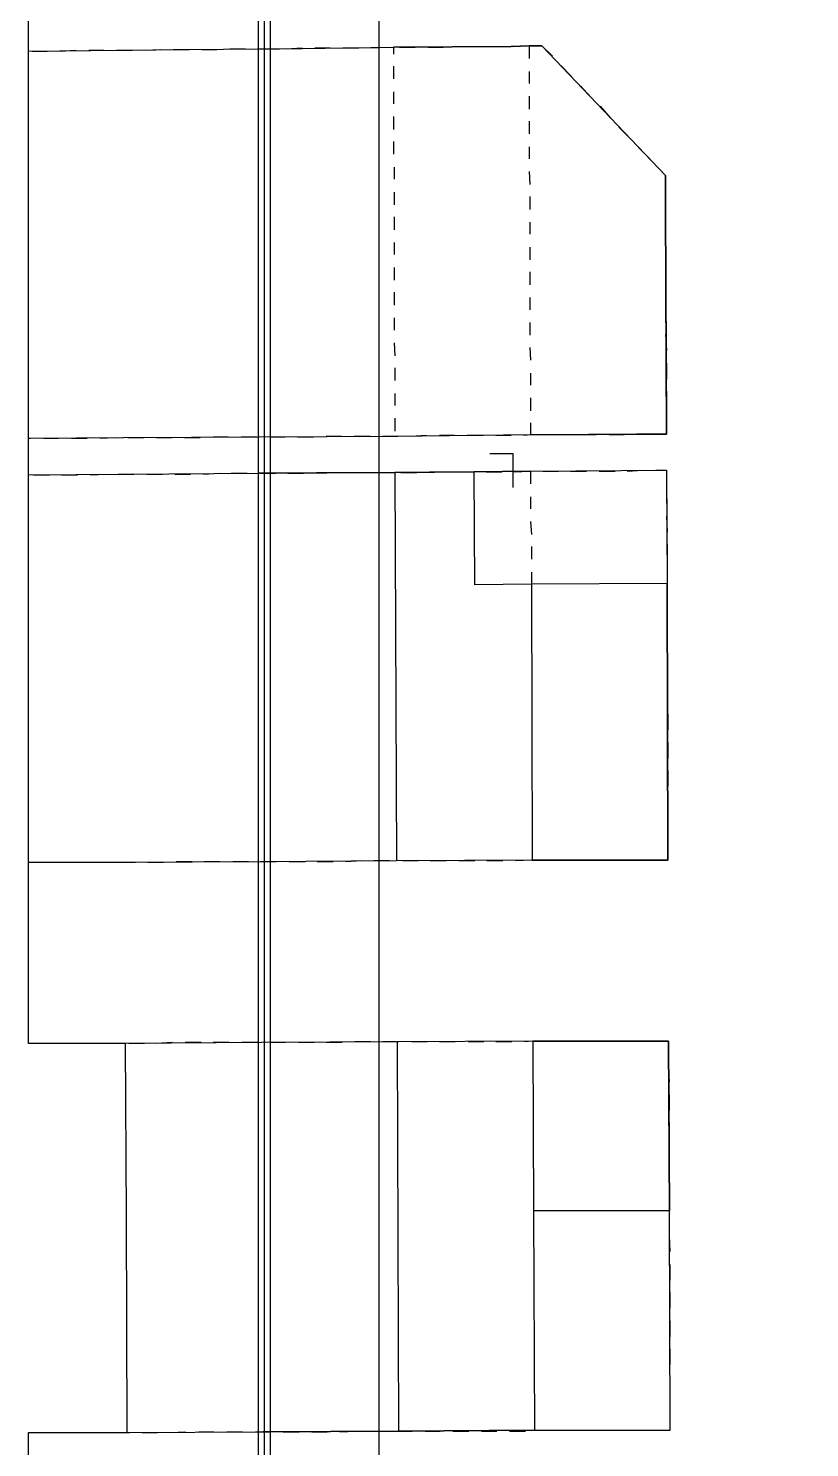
# Model space of a CAD drawing. Extents: x -8 to 2448, y 177 to 3185.
# Drawn here: x -7.7 to 241, y 2004.3 to 2455.9 of the extents above; entities that cross this region are included whole.
import ezdxf

# ---------------------------------------------------------------- set-up
doc = ezdxf.new("R2010")
doc.units = 0
doc.layers.add('Cadastral_Map', color=7, linetype='CONTINUOUS')

msp = doc.modelspace()

# ---------------------------------------------------------------- linework, layer by layer
at = {"layer": 'Cadastral_Map', "color": 7}
for points in [[(65.52143, 177.36095), (65.52143, 3134.1768), (2374.1318, 3134.1768), (2374.1318, 177.36095), (65.52143, 177.36095)], [(67.44147, 179.28096), (67.44147, 3132.2568), (2372.4517, 3132.2568), (2372.4517, 179.28096), (67.44147, 179.28096)], [(69.36151, 181.20097), (69.36151, 3130.3368), (2370.2917, 3130.3368), (2370.2917, 181.20097), (69.36151, 181.20097)], [(103.92227, 1957.2105), (103.92227, 3073.2165), (2335.9709, 3073.2165), (2335.9709, 841.20452), (103.92227, 841.20452), (103.92227, 1957.2105)], [(-7.68017, 1349.5272), (-7.68017, 1692.2491), (25.20055, 1692.2491), (25.20055, 1711.6892), (24.96054, 1737.1293), (24.96054, 1747.9294), (-7.68017, 1748.1694), (-7.68017, 2009.0508), (23.76052, 2009.0508), (23.52051, 2077.9312), (23.28051, 2132.8915), (-7.68017, 2132.8915), (-7.68017, 2611.934)], [(-7.68017, 2448.7331), (22.08048, 2448.9732), (65.28142, 2449.4532), (72.24158, 2449.4532), (108.48236, 2449.9332), (145.92318, 2450.1732), (151.68331, 2450.4132), (155.7634, 2450.4132), (195.12425, 2409.1329), (195.12425, 2398.5729), (195.36426, 2326.8125), (188.88412, 2326.8125), (152.16332, 2326.5725), (108.96238, 2326.0925), (65.76143, 2325.8525), (22.56049, 2325.6125), (-7.68017, 2325.3725)], [(65.28142, 2449.4532), (72.24158, 2449.4532), (108.48236, 2449.9332)], [(151.68331, 2450.4132), (145.92318, 2450.1732), (108.48236, 2449.9332)], [(108.48236, 2449.9332), (108.48236, 2447.7731)], [(151.68331, 2450.4132), (151.68331, 2446.3331)], [(152.16332, 2326.5725), (188.88412, 2326.8125), (195.36426, 2326.8125), (195.12425, 2398.5729), (195.12425, 2409.1329), (155.7634, 2450.4132), (151.68331, 2450.4132)], [(108.48236, 2443.9331), (108.48236, 2439.8531)], [(151.68331, 2442.2531), (151.68331, 2438.4131)], [(108.48236, 2435.7731), (108.48236, 2431.9331)], [(151.68331, 2434.3331), (151.68331, 2430.253)], [(108.48236, 2427.853), (108.48236, 2423.773)], [(151.68331, 2426.413), (151.68331, 2422.333)], [(108.48236, 2419.933), (108.48236, 2415.853)], [(151.68331, 2418.253), (151.68331, 2414.413)], [(108.72237, 2411.773), (108.72237, 2407.9329)], [(151.68331, 2410.3329), (151.92331, 2406.2529)], [(108.72237, 2403.8529), (108.72237, 2399.7729)], [(151.92331, 2402.4129), (151.92331, 2398.3329)], [(108.72237, 2395.9329), (108.72237, 2391.8528)], [(151.92331, 2394.2528), (151.92331, 2390.4128)], [(108.72237, 2387.7728), (108.72237, 2383.9328)], [(151.92331, 2386.3328), (151.92331, 2382.2528)], [(108.72237, 2379.8528), (108.72237, 2375.7728)], [(151.92331, 2378.4128), (151.92331, 2374.3327)], [(108.72237, 2371.9327), (108.72237, 2367.8527)], [(151.92331, 2370.2527), (151.92331, 2366.4127)], [(108.72237, 2363.7727), (108.72237, 2359.9327)], [(151.92331, 2362.3327), (151.92331, 2358.2527)], [(108.72237, 2355.8527), (108.96238, 2351.7726)], [(151.92331, 2354.4126), (152.16332, 2350.3326)], [(108.96238, 2347.9326), (108.96238, 2343.8526)], [(152.16332, 2346.2526), (152.16332, 2342.4126)], [(108.96238, 2339.7726), (108.96238, 2335.9325)], [(152.16332, 2338.3326), (152.16332, 2334.2525)], [(108.96238, 2331.8525), (108.96238, 2327.7725)], [(152.16332, 2326.5725), (108.96238, 2326.0925)], [(152.16332, 2330.4125), (152.16332, 2326.5725)], [(108.96238, 2326.0925), (65.76143, 2325.8525)], [(146.6432, 2309.7724), (146.6432, 2320.5725), (139.20303, 2320.5725)], [(-7.68017, 2313.8524), (22.56049, 2314.0924), (65.76143, 2314.3324), (108.96238, 2314.5724), (134.16292, 2314.8124), (152.16332, 2315.0524), (195.36426, 2315.2924), (195.60426, 2279.2922), (195.84427, 2191.2118), (152.64333, 2191.2118), (109.44239, 2190.9718), (66.24144, 2190.7318), (23.0405, 2190.4918), (-7.68017, 2190.4918)], [(108.96238, 2314.5724), (65.76143, 2314.3324)], [(152.16332, 2315.0524), (134.16292, 2314.8124), (108.96238, 2314.5724)], [(108.96238, 2314.5724), (109.44239, 2190.9718)], [(152.40332, 2279.0522), (134.40293, 2278.8122), (134.16292, 2314.8124)], [(152.16332, 2315.0524), (195.36426, 2315.2924), (195.60426, 2279.2922)], [(152.16332, 2315.0524), (152.16332, 2310.9724)], [(152.16332, 2306.8924), (152.16332, 2303.0524)], [(152.16332, 2298.9723), (152.40332, 2294.8923)], [(152.40332, 2291.0523), (152.40332, 2286.9723)], [(152.40332, 2282.8923), (152.40332, 2279.0522)], [(195.60426, 2279.2922), (152.40332, 2279.0522)], [(152.40332, 2279.0522), (152.64333, 2191.2118)], [(152.64333, 2191.2118), (195.84427, 2191.2118), (195.60426, 2279.2922)], [(109.44239, 2190.9718), (66.24144, 2190.7318)], [(152.64333, 2191.2118), (109.44239, 2190.9718)], [(-7.68017, 2009.0508), (23.76052, 2009.0508), (66.96146, 2009.2908), (110.1624, 2009.5308), (153.36334, 2009.7708), (196.56428, 2009.7708), (196.32428, 2079.6112), (196.08427, 2133.6115), (152.88333, 2133.6115), (109.68239, 2133.3715), (66.48145, 2133.1315), (23.28051, 2132.8915), (-7.68017, 2132.8915)], [(109.68239, 2133.3715), (66.48145, 2133.1315)], [(109.68239, 2133.3715), (110.1624, 2009.5308), (66.96146, 2009.2908)], [(152.88333, 2133.6115), (109.68239, 2133.3715)], [(152.88333, 2133.6115), (153.12334, 2079.6112)], [(152.88333, 2133.6115), (196.08427, 2133.6115), (196.32428, 2079.6112)], [(196.32428, 2079.6112), (153.12334, 2079.6112)], [(153.12334, 2079.6112), (153.36334, 2009.7708)], [(153.36334, 2009.7708), (196.56428, 2009.7708), (196.32428, 2079.6112)], [(153.36334, 2009.7708), (110.1624, 2009.5308)]]:
    msp.add_lwpolyline(points, dxfattribs=at)
at = {"layer": 'Cadastral_Map', "color": 1}
msp.add_lwpolyline([(-7.68017, 1349.5272), (-7.68017, 1692.2491), (25.20055, 1692.2491), (25.20055, 1711.6892), (24.96054, 1737.1293), (24.96054, 1747.9294), (-7.68017, 1748.1694), (-7.68017, 2009.0508), (23.76052, 2009.0508), (23.52051, 2077.9312), (23.28051, 2132.8915), (-7.68017, 2132.8915), (-7.68017, 2611.934)], dxfattribs=at)
at = {"layer": 'Cadastral_Map', "color": 2}
for points in [[(-6.48014, 2448.7331), (-1.68004, 2448.7331)], [(2.40005, 2448.7331), (7.44016, 2448.9732)], [(11.52025, 2448.9732), (16.32036, 2448.9732)], [(20.40045, 2448.9732), (22.08048, 2448.9732), (25.44056, 2448.9732)], [(29.52064, 2448.9732), (34.32075, 2449.2132)], [(38.40084, 2449.2132), (43.44095, 2449.2132)], [(47.52104, 2449.2132), (52.32114, 2449.2132)], [(56.40123, 2449.4532), (61.44134, 2449.4532)], [(65.52143, 2449.4532), (70.32153, 2449.4532)], [(74.40162, 2449.4532), (79.44173, 2449.6932)], [(83.52182, 2449.6932), (88.32193, 2449.6932)], [(92.40201, 2449.6932), (97.44212, 2449.6932)], [(101.52221, 2449.6932), (106.32232, 2449.9332)], [(110.40241, 2449.9332), (115.44252, 2449.9332)], [(119.52261, 2449.9332), (124.32271, 2449.9332)], [(128.4028, 2450.1732), (133.44291, 2450.1732)], [(137.523, 2450.1732), (142.3231, 2450.1732)], [(146.40319, 2450.1732), (151.4433, 2450.4132)], [(155.52339, 2450.4132), (155.7634, 2450.4132), (159.12347, 2447.0531)], [(161.76353, 2444.1731), (165.1236, 2440.5731)], [(168.00366, 2437.6931), (171.36374, 2434.0931)], [(174.2438, 2431.2131), (177.60387, 2427.373)], [(180.24393, 2424.493), (183.84401, 2420.893)], [(186.48407, 2418.013), (190.08414, 2414.413)], [(192.7242, 2411.5329), (195.12425, 2409.1329), (195.12425, 2407.4529)], [(195.12425, 2403.3729), (195.12425, 2398.5729), (195.12425, 2398.3329)], [(195.12425, 2394.4929), (195.12425, 2389.4528)], [(195.12425, 2385.3728), (195.12425, 2380.3328)], [(195.12425, 2376.4928), (195.12425, 2371.4527)], [(195.12425, 2367.3727), (195.12425, 2362.3327)], [(195.12425, 2358.4927), (195.36426, 2353.4526)], [(195.36426, 2349.3726), (195.36426, 2344.3326)], [(195.36426, 2340.4926), (195.36426, 2335.4525)], [(195.36426, 2331.3725), (195.36426, 2326.8125), (195.12425, 2326.8125)], [(119.0426, 2326.3325), (114.00249, 2326.0925)], [(127.92279, 2326.3325), (123.12268, 2326.3325)], [(137.04299, 2326.3325), (132.00288, 2326.3325)], [(145.92318, 2326.3325), (141.12308, 2326.3325)], [(155.04338, 2326.5725), (152.16332, 2326.5725), (150.00327, 2326.3325)], [(163.92357, 2326.5725), (159.12347, 2326.5725)], [(173.04377, 2326.5725), (168.00366, 2326.5725)], [(181.92397, 2326.5725), (177.12386, 2326.5725)], [(191.04416, 2326.8125), (188.88412, 2326.8125), (186.00405, 2326.8125)], [(-6.96015, 2325.3725), (-7.68017, 2325.3725)], [(1.92004, 2325.3725), (-2.88006, 2325.3725)], [(11.04024, 2325.3725), (6.00013, 2325.3725)], [(19.92043, 2325.6125), (15.12033, 2325.3725)], [(29.04063, 2325.6125), (24.00052, 2325.6125)], [(37.92083, 2325.6125), (33.12072, 2325.6125)], [(47.04103, 2325.6125), (42.00092, 2325.6125)], [(55.92122, 2325.8525), (51.12111, 2325.8525)], [(65.04142, 2325.8525), (60.00131, 2325.8525)], [(73.92161, 2325.8525), (69.12151, 2325.8525)], [(83.04181, 2325.8525), (78.0017, 2325.8525)], [(91.922, 2326.0925), (87.1219, 2326.0925)], [(101.0422, 2326.0925), (96.00209, 2326.0925)], [(109.9224, 2326.0925), (108.96238, 2326.0925), (105.12229, 2326.0925)], [(-6.00013, 2313.8524), (-0.96002, 2313.8524)], [(2.88006, 2313.8524), (7.92017, 2313.8524)], [(12.00026, 2313.8524), (17.04037, 2314.0924)], [(20.88046, 2314.0924), (22.56049, 2314.0924), (25.92057, 2314.0924)], [(30.00065, 2314.0924), (35.04076, 2314.0924)], [(38.88085, 2314.0924), (43.92096, 2314.0924)], [(48.00105, 2314.0924), (53.04116, 2314.3324)], [(56.88124, 2314.3324), (61.92135, 2314.3324)], [(66.00144, 2314.3324), (71.04155, 2314.3324)], [(74.88163, 2314.3324), (79.92174, 2314.3324)], [(84.00183, 2314.5724), (89.04194, 2314.5724)], [(92.88202, 2314.5724), (97.92213, 2314.5724)], [(102.00222, 2314.5724), (107.04233, 2314.5724)], [(110.88242, 2314.5724), (115.92253, 2314.5724)], [(120.00262, 2314.8124), (125.04273, 2314.8124)], [(128.88281, 2314.8124), (133.92292, 2314.8124)], [(138.00301, 2314.8124), (143.04312, 2314.8124)], [(146.8832, 2314.8124), (151.92331, 2315.0524)], [(156.0034, 2315.0524), (161.04351, 2315.0524)], [(164.88359, 2315.0524), (169.9237, 2315.0524)], [(174.00379, 2315.0524), (179.0439, 2315.0524)], [(182.88399, 2315.0524), (187.9241, 2315.2924)], [(192.00419, 2315.2924), (195.36426, 2315.2924), (195.36426, 2313.6124)], [(195.36426, 2309.7724), (195.36426, 2304.7324)], [(195.36426, 2300.6524), (195.60426, 2295.6123)], [(195.60426, 2291.7723), (195.60426, 2286.7323)], [(195.60426, 2282.6523), (195.60426, 2279.2922), (195.60426, 2277.6122)], [(195.60426, 2273.7722), (195.60426, 2268.7322)], [(195.60426, 2264.6522), (195.60426, 2259.6121)], [(195.60426, 2255.7721), (195.60426, 2250.7321)], [(195.60426, 2246.6521), (195.60426, 2241.612)], [(195.84427, 2237.772), (195.84427, 2232.732)], [(195.84427, 2228.652), (195.84427, 2223.6119)], [(195.84427, 2219.7719), (195.84427, 2214.7319)], [(195.84427, 2210.6519), (195.84427, 2205.6118)], [(195.84427, 2201.7718), (195.84427, 2196.7318)], [(44.40097, 2190.7318), (39.36086, 2190.7318)], [(53.28116, 2190.7318), (48.24105, 2190.7318)], [(62.40136, 2190.7318), (57.36125, 2190.7318)], [(71.28155, 2190.7318), (66.24144, 2190.7318), (66.24144, 2190.7318)], [(80.40175, 2190.7318), (75.36164, 2190.7318)], [(89.28195, 2190.7318), (84.24184, 2190.7318)], [(98.40215, 2190.9718), (93.36204, 2190.7318)], [(107.28234, 2190.9718), (102.24223, 2190.9718)], [(116.40254, 2190.9718), (111.36243, 2190.9718)], [(125.28273, 2190.9718), (120.24262, 2190.9718)], [(134.40293, 2190.9718), (129.36282, 2190.9718)], [(143.28312, 2190.9718), (138.24301, 2190.9718)], [(152.40332, 2191.2118), (147.36321, 2190.9718)], [(161.28352, 2191.2118), (156.24341, 2191.2118)], [(170.40371, 2191.2118), (165.3636, 2191.2118)], [(179.28391, 2191.2118), (174.2438, 2191.2118)], [(188.40411, 2191.2118), (183.364, 2191.2118)], [(195.84427, 2192.6518), (195.84427, 2191.2118), (192.24419, 2191.2118)], [(-0.72002, 2190.4918), (-5.76013, 2190.4918)], [(8.40018, 2190.4918), (3.36007, 2190.4918)], [(17.28038, 2190.4918), (12.24027, 2190.4918)], [(26.40058, 2190.4918), (23.0405, 2190.4918), (21.36047, 2190.4918)], [(35.28077, 2190.4918), (30.24066, 2190.4918)], [(-6.72015, 2132.8915), (-7.68017, 2132.8915)], [(2.16005, 2132.8915), (-2.88006, 2132.8915)], [(11.28025, 2132.8915), (6.24014, 2132.8915)], [(20.16044, 2132.8915), (15.12033, 2132.8915)], [(29.28064, 2132.8915), (24.24053, 2132.8915)], [(38.16083, 2133.1315), (33.12072, 2132.8915)], [(47.28103, 2133.1315), (42.24092, 2133.1315)], [(56.16122, 2133.1315), (51.12111, 2133.1315)], [(65.28142, 2133.1315), (60.24131, 2133.1315)], [(74.16162, 2133.1315), (69.12151, 2133.1315)], [(83.28182, 2133.1315), (78.24171, 2133.1315)], [(92.16201, 2133.1315), (87.1219, 2133.1315)], [(101.28221, 2133.3715), (96.2421, 2133.3715)], [(110.1624, 2133.3715), (109.68239, 2133.3715), (105.12229, 2133.3715)], [(119.2826, 2133.3715), (114.24249, 2133.3715)], [(128.16279, 2133.3715), (123.12268, 2133.3715)], [(137.28299, 2133.3715), (132.24288, 2133.3715)], [(146.16319, 2133.3715), (141.12308, 2133.3715)], [(155.28339, 2133.6115), (152.88333, 2133.6115), (150.24328, 2133.3715)], [(164.16358, 2133.6115), (159.12347, 2133.6115)], [(173.28378, 2133.6115), (168.24367, 2133.6115)], [(182.16397, 2133.6115), (177.12386, 2133.6115)], [(191.28417, 2133.6115), (186.24406, 2133.6115)], [(196.08427, 2129.5314), (196.08427, 2133.6115), (195.12425, 2133.6115)], [(196.32428, 2120.6514), (196.08427, 2125.6914)], [(196.32428, 2111.5313), (196.32428, 2116.5714)], [(196.32428, 2102.6513), (196.32428, 2107.6913)], [(196.32428, 2093.5312), (196.32428, 2098.5713)], [(196.32428, 2084.6512), (196.32428, 2089.6912)], [(196.32428, 2075.5311), (196.32428, 2079.6112), (196.32428, 2080.5712)], [(196.56428, 2066.6511), (196.32428, 2071.6911)], [(196.56428, 2057.531), (196.56428, 2062.5711)], [(196.56428, 2048.651), (196.56428, 2053.691)], [(196.56428, 2039.531), (196.56428, 2044.571)], [(196.56428, 2030.6509), (196.56428, 2035.6909)], [(196.56428, 2021.5309), (196.56428, 2026.5709)], [(196.56428, 2012.6508), (196.56428, 2017.6908)], [(-7.44016, 2009.0508), (-2.64006, 2009.0508)], [(1.44003, 2009.0508), (6.48014, 2009.0508)], [(10.56023, 2009.0508), (15.36034, 2009.0508)], [(19.44042, 2009.0508), (23.76052, 2009.0508), (24.48053, 2009.0508)], [(28.56062, 2009.0508), (33.36073, 2009.0508)], [(37.44082, 2009.0508), (42.48093, 2009.2908)], [(46.56102, 2009.2908), (51.36112, 2009.2908)], [(55.44121, 2009.2908), (60.48132, 2009.2908)], [(64.56141, 2009.2908), (66.96146, 2009.2908), (69.36151, 2009.2908)], [(73.4416, 2009.2908), (78.48171, 2009.2908)], [(82.5618, 2009.2908), (87.3619, 2009.2908)], [(91.44199, 2009.2908), (96.4821, 2009.5308)], [(100.56219, 2009.5308), (105.3623, 2009.5308)], [(109.44239, 2009.5308), (110.1624, 2009.5308), (114.4825, 2009.5308)], [(118.56258, 2009.5308), (123.36269, 2009.5308)], [(127.44278, 2009.5308), (132.48289, 2009.5308)], [(136.56298, 2009.5308), (141.36308, 2009.5308)], [(145.44317, 2009.5308), (150.48328, 2009.5308)], [(154.56337, 2009.7708), (159.36347, 2009.7708)], [(163.44356, 2009.7708), (168.48367, 2009.7708)], [(172.56376, 2009.7708), (177.36387, 2009.7708)], [(181.44396, 2009.7708), (186.48407, 2009.7708)], [(190.56415, 2009.7708), (195.36426, 2009.7708)]]:
    msp.add_lwpolyline(points, dxfattribs=at)

doc.saveas('drawing.dxf')
